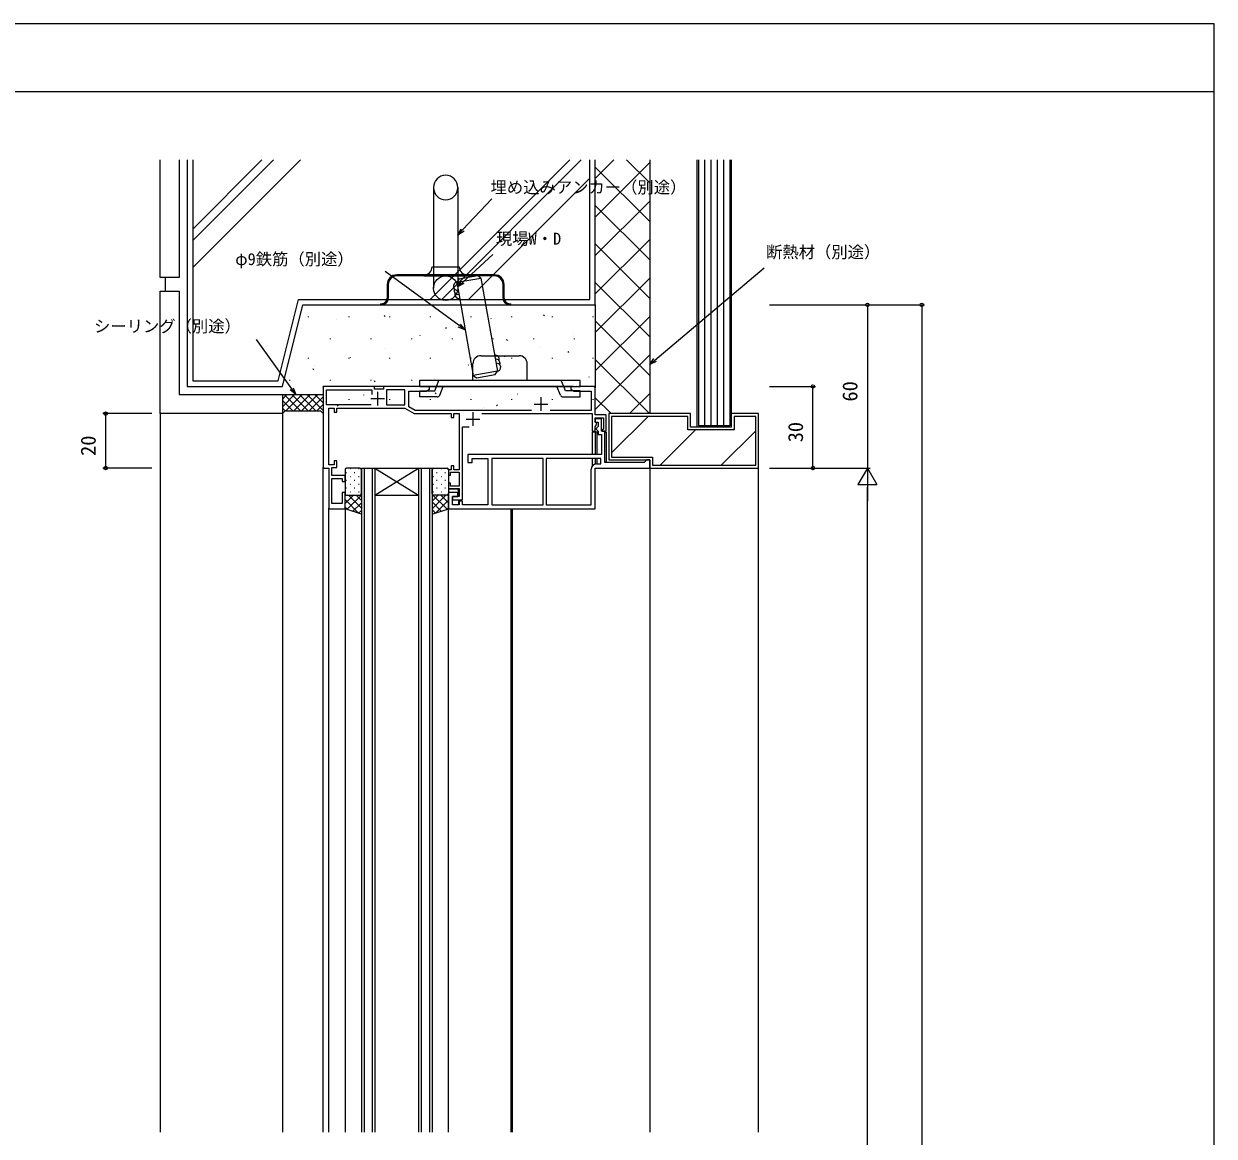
# Model space of a CAD drawing. Units: millimetres, scale not verified. Extents: x -437 to 438, y -681 to 679.
# Drawn here: x 0.6 to 438.2, y 234.9 to 643.8 of the extents above; entities that cross this region are included whole.
import ezdxf
from ezdxf.enums import TextEntityAlignment as Align

# ---------------------------------------------------------------- set-up
doc = ezdxf.new("R2010")
doc.units = ezdxf.units.MM
doc.header["$LTSCALE"] = 4
for name, color, linetype in [('0-2_YKK_11', 7, 'Continuous'), ('0-3_YKK_12', 2, 'Continuous'), ('0-4_YKK_13', 4, 'Continuous'), ('0-6_YKK_ZWAK', 7, 'Continuous'), ('0-7_YSS_K', 3, 'Continuous')]:
    doc.layers.add(name, color=color, linetype=linetype)
doc.layers.add('0-5_YKK_D', color=6, linetype='Continuous', lineweight=18)
doc.styles.add('ＭＳ ゴシック', font='')
doc.styles.get('ＭＳ ゴシック').set_extended_font_data('MS Gothic')

msp = doc.modelspace()

# ---------------------------------------------------------------- linework, layer by layer
at = {"layer": '0-2_YKK_11'}
for p, q in [((130.698, 508.513), (130.698, 503.513)), ((128.198, 506.013), (133.198, 506.013)), ((188.198, 504.013), (193.198, 504.013)), ((190.698, 506.513), (190.698, 501.513)), ((165.698, 501.013), (165.698, 496.013)), ((163.198, 498.513), (168.198, 498.513))]:
    msp.add_line(p, q, dxfattribs=at)
for points in [[(187.299, 501.713), (144.483, 501.713), (142.198, 503.033), (142.198, 508.813), (148.485, 508.813), (149.698, 509.513), (149.698, 510.513), (132.898, 510.513), (132.898, 509.513), (129.598, 509.513), (129.598, 510.513), (110.698, 510.513), (110.698, 480.513), (112.698, 480.513), (112.698, 465.513), (118.698, 465.513), (118.698, 471.513), (117.698, 471.513), (117.698, 467.513), (113.898, 467.513), (113.898, 476.713), (117.698, 476.713), (117.698, 475.513), (118.698, 475.513), (118.698, 477.713), (113.898, 477.713), (113.898, 480.713), (115.698, 480.713), (115.698, 483.213), (114.698, 483.213), (114.698, 481.713), (112.698, 481.713), (112.698, 502.513), (114.698, 502.513), (114.698, 501.013), (115.698, 501.013), (115.698, 502.513), (140.698, 502.513), (144.162, 500.513), (157.698, 500.513)], [(128.298, 503.713), (111.898, 503.713), (111.898, 509.313), (128.598, 509.313), (128.598, 507.563)], [(168.97, 500.513), (209.498, 500.513), (209.498, 494.013), (210.698, 494.013), (210.698, 495.694), (211.258, 496.663), (210.998, 497.113), (210.698, 497.413), (210.698, 499.013), (213.698, 499.013), (213.698, 494.775), (213.158, 494.463), (213.278, 494.013), (214.698, 494.013), (214.698, 500.013), (210.698, 500.013), (210.698, 510.513), (204.656, 510.513), (204.473, 510.393), (203.923, 510.393), (203.74, 510.513), (203.656, 510.513), (203.473, 510.393), (202.923, 510.393), (202.74, 510.513), (201.698, 510.513), (201.698, 509.513), (202.91, 508.813), (209.198, 508.813), (209.198, 501.713), (194.096, 501.713)], [(157.698, 500.513), (157.698, 499.113), (158.698, 499.113), (158.698, 500.513), (160.698, 500.513), (160.698, 479.813), (158.698, 479.813), (158.698, 481.313), (157.698, 481.313), (157.698, 479.813), (156.698, 479.813), (156.698, 477.913), (157.498, 477.913), (157.498, 479.013), (160.698, 479.013), (160.698, 473.813), (157.498, 473.813), (157.498, 474.913), (156.698, 474.913), (156.698, 473.013), (160.698, 473.013), (160.698, 470.013), (158.198, 470.013), (158.198, 468.813), (161.898, 468.813), (161.898, 495.713), (164.301, 495.713)], [(212.698, 484.013), (192.698, 484.013), (192.698, 467.013), (209.198, 467.013), (209.198, 480.013)], [(211.198, 482.013), (212.698, 482.013), (212.698, 484.013)]]:
    msp.add_lwpolyline(points, dxfattribs=at)
for points in [[(140.698, 509.313), (133.898, 509.313), (133.898, 503.713), (140.698, 503.713)], [(156.698, 465.513), (210.698, 465.513), (210.698, 480.513), (230.698, 480.513), (230.698, 483.513), (229.698, 483.513), (229.198, 483.013), (228.698, 482.513), (214.198, 482.513), (214.198, 494.013), (212.998, 494.013), (212.998, 498.613), (210.698, 498.613), (210.698, 497.413), (211.798, 497.413), (211.798, 495.813), (211.498, 495.513), (210.998, 495.013), (210.998, 494.813), (211.498, 494.313), (211.798, 494.013), (211.798, 492.813), (212.998, 492.813), (212.998, 485.513), (163.898, 485.513), (163.898, 482.513), (165.398, 482.513), (165.398, 484.013), (171.198, 484.013), (171.198, 467.013), (161.898, 467.013), (161.898, 468.313), (160.698, 468.313), (160.698, 467.013), (158.198, 467.013), (158.198, 470.013), (160.198, 470.013), (160.198, 471.513), (156.698, 471.513)], [(191.498, 484.013), (172.698, 484.013), (172.698, 467.013), (191.498, 467.013)]]:
    msp.add_lwpolyline(points, close=True, dxfattribs=at)
msp.add_arc((211.198, 480.013), 2, 90.00001, 179.99999, dxfattribs=at)
at = {"layer": '0-3_YKK_12'}
for p, q in [((202.198, 510.513), (110.698, 510.513)), ((141.198, 510.513), (111.598, 510.513)), ((209.498, 493.713), (209.498, 485.513)), ((211.798, 493.713), (209.498, 493.713)), ((210.698, 493.713), (210.698, 494.313)), ((210.698, 493.713), (210.698, 485.513)), ((211.298, 493.713), (211.298, 485.513)), ((209.498, 484.013), (209.498, 481.067)), ((210.698, 484.013), (210.698, 482.013)), ((211.298, 484.013), (211.298, 482.013)), ((110.698, 236.415), (110.698, 480.813)), ((110.998, 480.513), (110.698, 480.513)), ((124.698, 480.513), (124.698, 236.415)), ((125.698, 480.513), (125.698, 236.415)), ((128.698, 480.513), (128.698, 236.415)), ((129.698, 480.513), (129.698, 236.415)), ((129.698, 470.513), (145.698, 480.513)), ((129.698, 480.513), (145.698, 470.513)), ((145.698, 480.513), (145.698, 236.415)), ((146.698, 480.513), (146.698, 236.415)), ((149.698, 480.513), (149.698, 236.415)), ((230.198, 480.513), (235.698, 480.513)), ((230.698, 480.513), (230.698, 236.415)), ((160.398, 472.713), (156.698, 472.713)), ((160.398, 470.013), (160.398, 472.713)), ((129.698, 470.513), (145.698, 470.513)), ((160.398, 468.813), (160.398, 467.013)), ((112.698, 236.415), (112.698, 465.813)), ((112.998, 465.513), (112.698, 465.513)), ((118.198, 465.513), (118.698, 465.513)), ((118.698, 465.513), (118.698, 236.415)), ((156.698, 465.513), (157.198, 465.513)), ((156.698, 236.415), (156.698, 465.513)), ((179.698, 465.513), (179.698, 236.415)), ((180.198, 465.513), (180.198, 236.415))]:
    msp.add_line(p, q, dxfattribs=at)
for points in [[(110.698, 510.213), (110.698, 510.513), (110.998, 510.513)], [(210.198, 510.513), (210.698, 510.513), (210.698, 510.013)], [(214.198, 493.713), (214.698, 493.713), (214.698, 482.513)], [(124.698, 480.513), (150.698, 480.513), (150.698, 236.415)]]:
    msp.add_lwpolyline(points, dxfattribs=at)
at = {"layer": '0-4_YKK_13'}
for p, q in [((151.198, 583.613), (151.198, 546.613)), ((160.198, 583.613), (160.198, 546.613)), ((147.698, 551.513), (137.698, 551.513)), ((163.698, 551.513), (147.698, 551.513)), ((150.698, 554.513), (160.698, 554.513)), ((173.698, 551.513), (163.698, 551.513)), ((134.198, 548.013), (134.198, 542.913)), ((134.598, 548.013), (134.598, 542.913)), ((147.698, 551.113), (137.698, 551.113)), ((147.698, 551.113), (163.698, 551.113)), ((173.698, 551.113), (163.698, 551.113)), ((176.798, 542.913), (176.798, 548.013)), ((177.198, 542.913), (177.198, 548.013)), ((131.698, 540.913), (131.698, 540.513)), ((131.698, 540.913), (132.198, 540.913)), ((131.698, 540.513), (132.198, 540.513)), ((132.198, 540.513), (179.198, 540.513)), ((179.198, 540.913), (179.698, 540.913)), ((179.198, 540.513), (179.698, 540.513)), ((179.698, 540.513), (179.698, 540.913)), ((168.698, 521.814), (182.698, 521.813)), ((165.698, 512.816), (165.698, 518.814)), ((185.698, 512.814), (185.698, 518.813)), ((146.198, 512.815), (205.198, 512.809)), ((146.198, 510.515), (146.198, 512.815)), ((152.304, 510.441), (153.234, 512.741)), ((205.198, 510.512), (205.198, 512.809)), ((146.198, 510.515), (205.198, 510.513)), ((146.198, 508.941), (151.699, 508.941)), ((146.198, 506.641), (146.198, 508.941)), ((151.698, 508.941), (152.304, 510.441)), ((153.502, 507.266), (154.785, 510.441)), ((197.893, 507.264), (196.611, 510.438)), ((205.197, 508.938), (199.698, 508.938)), ((205.197, 506.638), (205.197, 508.938)), ((152.575, 506.641), (146.198, 506.641)), ((198.821, 506.638), (205.197, 506.637)), ((118.698, 480.013), (118.698, 471.013)), ((119.053, 478.868), (119.253, 478.868)), ((124.198, 480.513), (119.198, 480.513)), ((120.668, 480.283), (120.868, 480.283)), ((120.668, 477.453), (120.868, 477.453)), ((122.083, 478.868), (122.283, 478.868)), ((123.698, 480.283), (123.898, 480.283)), ((123.698, 477.453), (123.898, 477.453)), ((124.698, 471.013), (124.698, 480.013)), ((150.698, 471.013), (150.698, 480.013)), ((150.968, 480.283), (151.168, 480.283)), ((150.968, 477.453), (151.168, 477.453)), ((151.198, 480.513), (156.198, 480.513)), ((152.383, 478.868), (152.583, 478.868)), ((153.998, 480.283), (154.198, 480.283)), ((153.998, 477.453), (154.198, 477.453)), ((155.413, 478.868), (155.613, 478.868)), ((156.698, 480.013), (156.698, 471.013)), ((119.053, 476.038), (119.253, 476.038)), ((119.053, 473.208), (119.253, 473.208)), ((120.668, 474.623), (120.868, 474.623)), ((122.083, 476.038), (122.283, 476.038)), ((122.083, 473.208), (122.283, 473.208)), ((123.698, 474.623), (123.898, 474.623)), ((150.968, 474.623), (151.168, 474.623)), ((152.383, 476.038), (152.583, 476.038)), ((152.383, 473.208), (152.583, 473.208)), ((153.998, 474.623), (154.198, 474.623)), ((155.413, 476.038), (155.613, 476.038)), ((155.413, 473.208), (155.613, 473.208)), ((118.698, 465.513), (118.698, 471.013)), ((118.698, 470.254), (118.999, 470.555)), ((118.698, 467.425), (121.786, 470.513)), ((123.837, 463.8), (118.698, 468.94)), ((119.198, 470.513), (124.198, 470.513)), ((119.385, 465.284), (124.698, 470.597)), ((124.698, 465.768), (119.953, 470.513)), ((120.668, 471.793), (120.868, 471.793)), ((124.698, 468.597), (122.781, 470.513)), ((123.698, 471.793), (123.898, 471.793)), ((150.724, 470.855), (150.698, 470.881)), ((150.698, 468.312), (152.899, 470.513)), ((150.698, 465.484), (155.727, 470.513)), ((150.968, 471.793), (151.168, 471.793)), ((156.224, 465.355), (151.04, 470.539)), ((156.198, 470.513), (151.198, 470.513)), ((151.985, 463.942), (156.698, 468.656)), ((156.698, 467.709), (153.894, 470.513)), ((153.998, 471.793), (154.198, 471.793)), ((156.698, 470.538), (156.563, 470.672)), ((156.698, 465.513), (156.698, 471.013)), ((119.595, 465.214), (118.698, 466.111)), ((121.507, 464.577), (124.698, 467.768)), ((123.628, 463.87), (124.698, 464.94)), ((154.102, 464.648), (150.698, 468.053)), ((151.981, 463.941), (150.698, 465.224)), ((156.227, 465.357), (156.698, 465.827))]:
    msp.add_line(p, q, dxfattribs=at)
for points in [[(199.698, 508.938), (199.092, 510.438), (198.162, 512.738)], [(124.698, 471.013), (124.698, 463.513), (118.698, 465.513)], [(150.698, 471.013), (150.698, 463.513), (156.698, 465.513)]]:
    msp.add_lwpolyline(points, dxfattribs=at)
msp.add_circle((155.698, 546.613), 4.5, dxfattribs=at)
for centre, radius, start, end in [((155.698, 583.613), 4.5, 0, 180), ((155.698, 583.613), 4.5, 180, 0), ((137.698, 548.013), 3.5, 90, 180), ((147.698, 554.513), 3, 270, 0), ((163.698, 554.513), 3, 180, 270), ((173.698, 548.013), 3.5, 0, 90), ((137.698, 548.013), 3.1, 90, 180), ((173.698, 548.013), 3.1, 0, 90), ((132.198, 542.913), 2.4, 270, 0), ((132.198, 542.913), 2, 270, 0), ((179.198, 542.913), 2.4, 180, 270), ((179.198, 542.913), 2, 180, 270), ((168.698, 518.814), 3, 89.99878, 179.99845), ((182.698, 518.813), 3, 359.99873, 89.99878), ((152.575, 507.641), 1, 270, 337.99665), ((198.821, 507.638), 1, 201.99783, 270), ((119.198, 480.013), 0.5, 90, 180), ((124.198, 480.013), 0.5, 0, 90), ((151.198, 480.013), 0.5, 90, 180), ((156.198, 480.013), 0.5, 0, 90), ((119.198, 471.013), 0.5, 180, 270), ((124.198, 471.013), 0.5, 270, 0), ((151.198, 471.013), 0.5, 180, 270), ((156.198, 471.013), 0.5, 270, 0)]:
    msp.add_arc(centre, radius, start, end, dxfattribs=at)
at = {"layer": '0-5_YKK_D'}
for p, q in [((274.698, 540.513), (331.698, 540.513)), ((274.698, 540.513), (311.698, 540.513)), ((310.698, 540.513), (310.698, 480.513)), ((330.698, 540.513), (330.698, -109.487)), ((274.698, 510.513), (291.698, 510.513)), ((290.698, 480.513), (290.698, 510.513)), ((274.698, 480.513), (311.698, 480.513)), ((274.698, 480.513), (291.698, 480.513)), ((274.698, 480.513), (311.698, 480.513)), ((310.698, 480.513), (307.198, 474.451)), ((310.698, 480.513), (314.198, 474.451)), ((310.698, 480.513), (310.698, 468.389)), ((307.198, 474.451), (314.198, 474.451)), ((310.698, -12.487), (310.698, 473.513))]:
    msp.add_line(p, q, dxfattribs=at)
at = {"layer": '0-5_YKK_D', "color": 1}
for p, q in [((47.698, 500.513), (29.698, 500.513)), ((30.698, 500.513), (30.698, 480.513)), ((47.698, 480.513), (29.698, 480.513))]:
    msp.add_line(p, q, dxfattribs=at)
at = {"layer": '0-5_YKK_D'}
for points in [[(160.198, 566.153), (161.943, 568.012), (172.703, 579.477)], [(162.441, 567.545), (160.198, 566.153), (161.445, 568.48)], [(160.06, 547.152), (161.95, 548.865), (173.079, 558.95)], [(162.742, 531.345), (160.682, 532.848), (133.475, 552.698)], [(230.698, 518.557), (232.644, 520.205), (272.746, 554.141)], [(162.408, 548.358), (160.06, 547.152), (161.491, 549.371)], [(161.084, 533.4), (162.742, 531.345), (160.279, 532.296)], [(100.614, 507.531), (99.127, 509.603), (86.13, 527.722)], [(233.086, 519.683), (230.698, 518.557), (232.203, 520.726)], [(99.682, 510.002), (100.614, 507.531), (98.572, 509.205)]]:
    msp.add_lwpolyline(points, dxfattribs=at)
for centre in [(310.698, 540.513), (330.698, 540.513), (290.698, 510.513), (290.698, 480.513)]:
    msp.add_circle(centre, 0.637, dxfattribs=at)
at = {"layer": '0-5_YKK_D', "color": 1}
for centre in [(30.698, 500.513), (30.698, 480.513)]:
    msp.add_circle(centre, 0.637, dxfattribs=at)
at = {"layer": '0-6_YKK_ZWAK'}
for p, q in [((438.2, 643.8), (-436.8, 643.8)), ((438.2, 618.8), (-436.8, 618.8))]:
    msp.add_line(p, q, dxfattribs=at)
msp.add_lwpolyline([(-436.8, -681.2), (438.2, -681.2), (438.2, 643.8)], dxfattribs=at)
at = {"layer": '0-7_YSS_K'}
for p, q in [((62.698, 568.347), (88.151, 593.8)), ((62.698, 564.104), (92.394, 593.8)), ((62.698, 554.205), (102.293, 593.8)), ((150.001, 542.513), (201.288, 593.8)), ((154.244, 542.513), (205.531, 593.8)), ((210.698, 586.928), (217.57, 593.8)), ((210.698, 572.786), (230.698, 592.786)), ((230.698, 571.149), (210.698, 591.149)), ((230.698, 585.291), (222.189, 593.8)), ((230.698, 593.8), (230.698, 500.513)), ((250.998, 496.013), (250.998, 593.8)), ((253.298, 496.013), (253.298, 593.8)), ((255.598, 496.013), (255.598, 593.8)), ((257.898, 496.013), (257.898, 593.8)), ((164.144, 542.513), (208.698, 587.068)), ((210.698, 558.644), (230.698, 578.644)), ((230.698, 557.007), (210.698, 577.007)), ((210.698, 544.502), (230.698, 564.502)), ((230.698, 542.865), (210.698, 562.865)), ((52.698, 545.513), (52.698, 550.513)), ((159.769, 548.794), (165.851, 514.49)), ((168.631, 550.365), (174.712, 516.061)), ((210.698, 530.359), (230.698, 550.359)), ((230.698, 528.723), (210.698, 548.723)), ((210.698, 540.513), (210.698, 510.513)), ((105.137, 536.235), (105.137, 535.985)), ((115.667, 535.044), (115.684, 534.997)), ((120.087, 536.235), (120.087, 535.985)), ((133.065, 536.649), (133.341, 536.232)), ((135.037, 536.235), (135.037, 535.985)), ((149.987, 536.235), (149.987, 535.985)), ((164.937, 536.235), (164.937, 535.985)), ((172.351, 535.427), (172.368, 535.38)), ((179.887, 536.235), (179.887, 535.985)), ((191.713, 536.829), (191.989, 536.412)), ((194.837, 536.235), (194.837, 535.985)), ((209.787, 536.235), (209.787, 535.985)), ((210.698, 516.217), (230.698, 536.217)), ((230.698, 514.58), (210.698, 534.58)), ((102.615, 531.79), (102.623, 531.767)), ((155.581, 532.226), (155.857, 531.81)), ((159.29, 532.197), (159.307, 532.15)), ((202.829, 529.586), (202.846, 529.539)), ((113.212, 528.16), (113.212, 527.91)), ((128.162, 528.16), (128.162, 527.91)), ((143.112, 528.16), (143.112, 527.91)), ((146.146, 529.203), (146.162, 529.156)), ((158.062, 528.16), (158.062, 527.91)), ((173.012, 528.16), (173.012, 527.91)), ((178.097, 527.804), (178.373, 527.387)), ((187.962, 528.16), (187.962, 527.91)), ((202.912, 528.16), (202.912, 527.91)), ((105.137, 521.035), (105.137, 520.785)), ((120.087, 521.035), (120.087, 520.785)), ((120.608, 521.093), (120.625, 521.046)), ((133.669, 524.323), (133.685, 524.276)), ((135.037, 521.035), (135.037, 520.785)), ((149.987, 521.035), (149.987, 520.785)), ((164.937, 521.035), (164.937, 520.785)), ((177.291, 521.476), (177.308, 521.429)), ((179.887, 521.035), (179.887, 520.785)), ((190.352, 524.706), (190.369, 524.659)), ((194.837, 521.035), (194.837, 520.785)), ((200.613, 523.382), (200.889, 522.965)), ((209.787, 521.035), (209.787, 520.785)), ((210.698, 502.075), (230.698, 522.075)), ((106.854, 517.057), (107.13, 516.641)), ((107.463, 518.098), (107.48, 518.051)), ((164.147, 518.482), (164.163, 518.435)), ((230.623, 500.513), (210.698, 520.438)), ((98.262, 512.96), (98.262, 512.71)), ((113.212, 512.96), (113.212, 512.71)), ((128.162, 512.96), (128.162, 512.71)), ((129.37, 512.635), (129.646, 512.218)), ((143.112, 512.96), (143.112, 512.71)), ((151.67, 513.602), (151.687, 513.555)), ((158.062, 512.96), (158.062, 512.71)), ((173.012, 512.96), (173.012, 512.71)), ((187.962, 512.96), (187.962, 512.71)), ((202.912, 512.96), (202.912, 512.71)), ((208.353, 513.985), (208.37, 513.938)), ((138.609, 510.372), (138.626, 510.325)), ((151.886, 508.213), (152.162, 507.796)), ((182.148, 507.761), (182.165, 507.714)), ((195.292, 510.755), (195.309, 510.708)), ((223.278, 500.513), (230.698, 507.933)), ((95.698, 507.513), (110.698, 507.513)), ((95.698, 505.869), (97.342, 507.513)), ((95.698, 503.041), (100.171, 507.513)), ((99.515, 501.513), (95.698, 505.331)), ((102.343, 501.513), (96.343, 507.513)), ((96.999, 501.513), (102.999, 507.513)), ((105.172, 501.513), (99.172, 507.513)), ((99.828, 501.513), (105.828, 507.513)), ((108, 501.513), (102, 507.513)), ((102.656, 501.513), (108.656, 507.513)), ((110.698, 501.644), (104.829, 507.513)), ((105.484, 501.513), (110.698, 506.727)), ((110.698, 504.473), (107.657, 507.513)), ((108.313, 501.513), (110.698, 503.898)), ((110.698, 507.301), (110.486, 507.513)), ((115.754, 503.611), (116.03, 503.194)), ((120.087, 505.835), (120.087, 505.585)), ((125.465, 507.378), (125.481, 507.33)), ((135.037, 505.835), (135.037, 505.585)), ((149.987, 505.835), (149.987, 505.585)), ((164.937, 505.835), (164.937, 505.585)), ((174.402, 503.791), (174.678, 503.374)), ((179.887, 505.835), (179.887, 505.585)), ((194.837, 505.835), (194.837, 505.585)), ((209.787, 505.835), (209.787, 505.585)), ((216.481, 500.513), (210.698, 506.296)), ((50.698, 500.513), (50.698, 236.415)), ((96.692, 501.508), (95.698, 502.502)), ((96.698, 501.513), (95.698, 500.513)), ((95.698, 500.513), (95.698, 236.415)), ((96.698, 501.513), (109.696, 501.513)), ((109.696, 501.513), (110.696, 500.513)), ((110.418, 500.791), (110.698, 501.07)), ((169.671, 502.881), (169.688, 502.834)), ((216.698, 486.095), (230.116, 499.513)), ((234.566, 481.513), (247.566, 494.513)), ((257.017, 481.513), (269.698, 494.194)), ((270.698, 236.415), (270.698, 480.513))]:
    msp.add_line(p, q, dxfattribs=at)
for points in [[(57.698, 593.8), (57.698, 550.513), (50.698, 550.513), (50.698, 593.8)], [(60.698, 593.8), (60.698, 510.513), (95.698, 510.513), (103.198, 540.513), (210.698, 540.513), (210.698, 593.8)], [(62.698, 593.8), (62.698, 512.513), (94.136, 512.513), (101.636, 542.513), (208.698, 542.513), (208.698, 593.8)], [(260.698, 593.8), (260.698, 495.513), (248.198, 495.513), (248.198, 593.8)], [(260.198, 593.8), (260.198, 496.013), (248.698, 496.013), (248.698, 593.8)]]:
    msp.add_lwpolyline(points, dxfattribs=at)
for points in [[(159.769, 548.794), (168.631, 550.365), (167.472, 551.175), (160.579, 549.953)], [(57.698, 507.513), (95.698, 507.513), (95.698, 500.513), (50.698, 500.513), (50.698, 545.513), (57.698, 545.513)], [(174.71, 516.06), (165.848, 514.489), (167.007, 513.679), (173.9, 514.901)], [(215.698, 500.513), (215.698, 483.513), (230.698, 483.513), (230.698, 480.513), (270.698, 480.513), (270.698, 500.513), (260.698, 500.513), (260.698, 495.513), (245.698, 495.513), (245.698, 500.513)], [(216.698, 499.513), (216.698, 484.513), (231.698, 484.513), (231.698, 481.513), (269.698, 481.513), (269.698, 499.513), (261.698, 499.513), (261.698, 494.513), (244.698, 494.513), (244.698, 499.513)]]:
    msp.add_lwpolyline(points, close=True, dxfattribs=at)
for centre, start, end in [((160.03, 547.317), 100.04394, 280.04392), ((160.292, 545.84), 160.04391, 280.04392), ((160.554, 544.363), 160.04391, 280.04392), ((173.922, 520.49), 340.04391, 100.04392), ((174.184, 519.013), 340.04391, 100.04392), ((174.445, 517.536), 280.04394, 100.04392)]:
    msp.add_arc(centre, 1.5, start, end, dxfattribs=at)

# ---------------------------------------------------------------- texts
at = {"layer": '0-5_YKK_D', "style": 'ＭＳ ゴシック'}
for s, p in [('埋め込みアンカー（別途）', (172.192, 580.192)), ('現場W・D', (174.17, 561.302)), ('φ9鉄筋（別途）', (78.35, 553.789)), ('断熱材（別途）', (273.462, 556.391)), ('シーリング（別途）', (26.424, 529.127))]:
    msp.add_text(s, height=4.399, dxfattribs=at).set_placement(p, align=Align.BOTTOM_LEFT)
for s, p in [('60', (308.698, 504.952)), ('30', (288.698, 489.974))]:
    msp.add_text(s, height=5.499, rotation=90, dxfattribs=at).set_placement(p, align=Align.BOTTOM_LEFT)
at = {"layer": '0-5_YKK_D', "color": 1, "style": 'ＭＳ ゴシック'}
msp.add_text('20', height=5.499, rotation=90, dxfattribs=at).set_placement((28.698, 484.974), align=Align.BOTTOM_LEFT)

doc.saveas('drawing.dxf')
